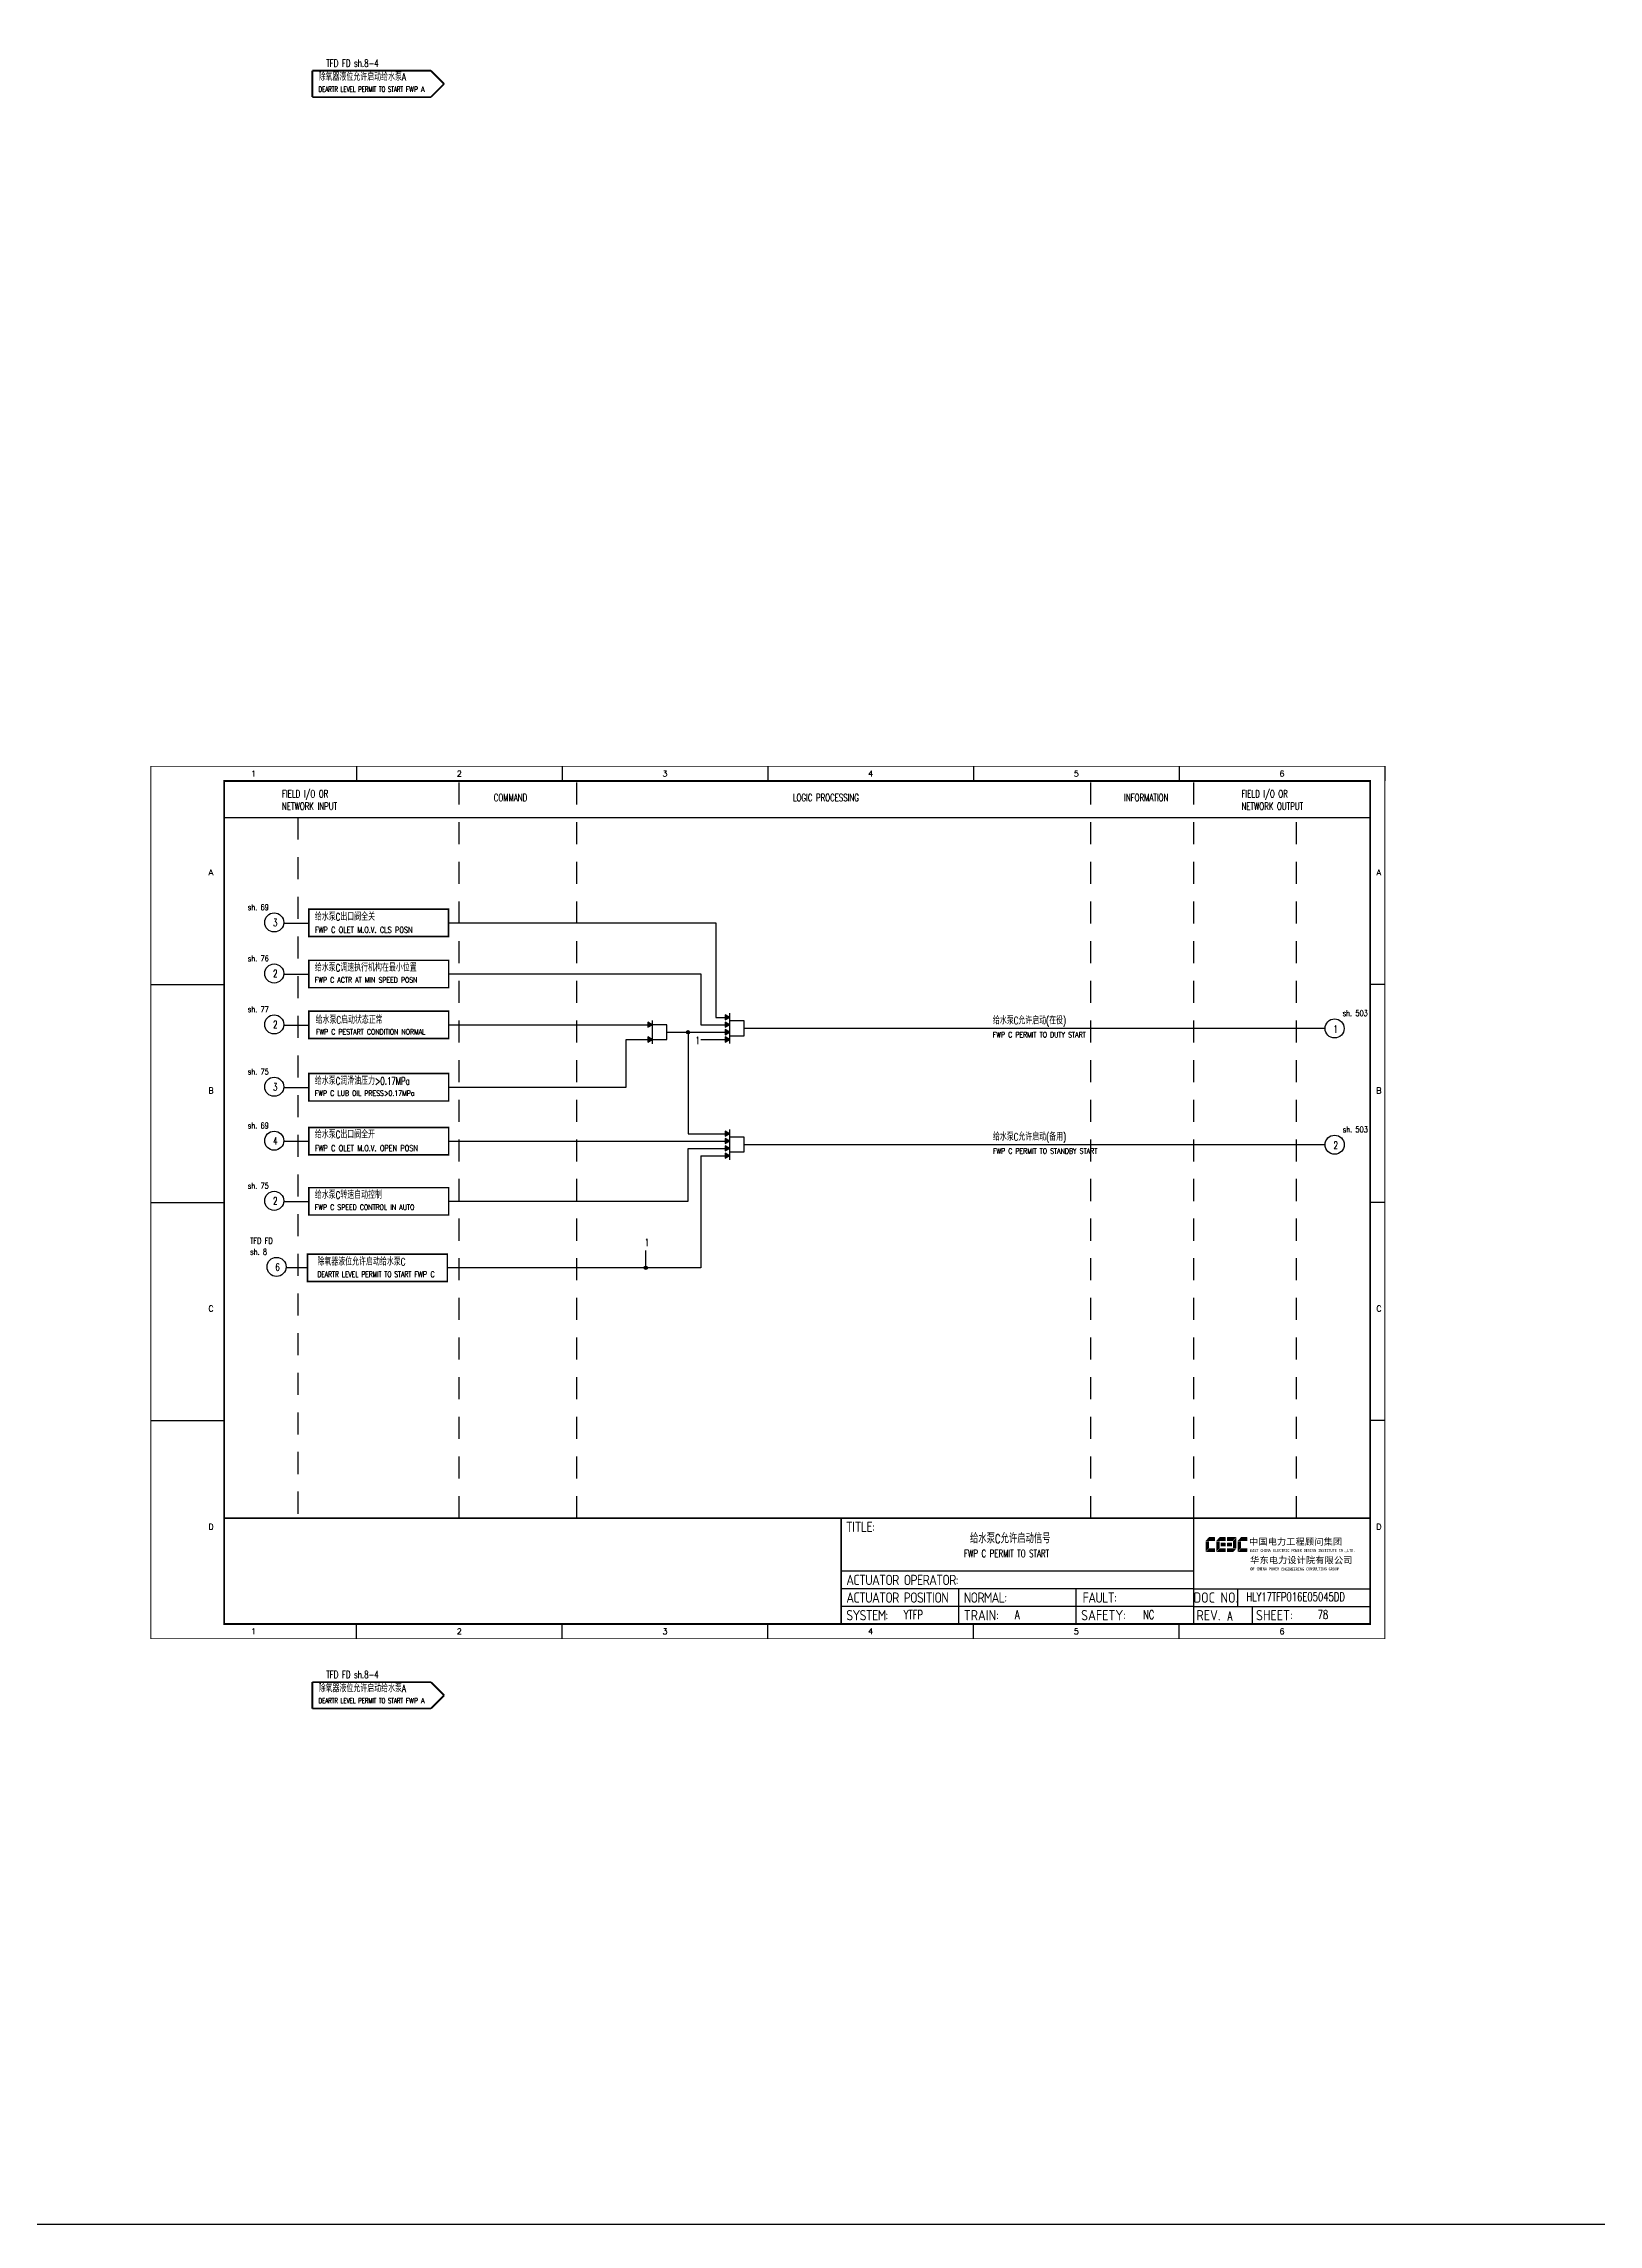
# Model space of a CAD drawing. Header units: millimetres. Extents: x 38833 to 52469, y 29493 to 32647.
# Drawn here: x 46433 to 46962, y 29493 to 30236 of the extents above; entities that cross this region are included whole.
import ezdxf
from ezdxf.enums import TextEntityAlignment as Align

# ---------------------------------------------------------------- set-up
doc = ezdxf.new("R2010")
doc.units = ezdxf.units.MM
doc.linetypes.add('JIS_02_0.7', pattern=[1.35, 0.75, -0.6])
for name, color, linetype in [('BORDER', 1, 'Continuous'), ('MLINE', 6, 'Continuous'), ('TITLE', 1, 'Continuous'), ('TK', 7, 'Continuous'), ('图框_外框线', 7, 'Continuous'), ('图框_标题栏文字', 6, 'Continuous')]:
    doc.layers.add(name, color=color, linetype=linetype)
doc.styles.add('ecepdi', font='simhei.ttf', dxfattribs={"width": 0.9})
doc.styles.get("Standard").update_dxf_attribs({"font": 'romans.shx', "width": 0.7, "bigfont": 'hztxta.shx'})
doc.styles.add('工程字', font='gbenor.shx', dxfattribs={"bigfont": 'gbcbig.shx'})

# ---------------------------------------------------------------- blocks, each defined once
blk = doc.blocks.new('jian')
at = {"layer": '图框_外框线', "const_width": 0.6}
for points in [[(212.65, 930.63), (172.3, 930.63)], [(172.3, 921.63), (172.3, 930.63)], [(217.15, 926.13), (212.65, 930.63)], [(212.65, 921.63), (172.3, 921.63)], [(217.15, 926.13), (212.65, 921.63)]]:
    blk.add_lwpolyline(points, dxfattribs=at)
blk = doc.blocks.new('A$C1E0003F3')
h = blk.add_hatch(color=152)
edge = h.paths.add_edge_path()
edge.add_ellipse((5.15, 4.41), major_axis=(0, 0.211), ratio=0.769231, start_angle=-90, end_angle=0)
edge.add_line((5.15, 4.62), (3.22, 4.62))
edge.add_line((3.22, 4.62), (2.09, 3.35))
edge.add_line((2.09, 3.35), (5.32, 3.35))
edge.add_line((5.32, 3.35), (5.32, 4.41))
h.paths.add_polyline_path([(3.22, 3.23), (2.09, 3.23), (2.09, -0.36), (3.22, 0.91)])
edge = h.paths.add_edge_path()
edge.add_line((5.32, 0.81), (3.27, 0.81))
edge.add_line((3.27, 0.81), (2.13, -0.46))
edge.add_line((2.13, -0.46), (5.15, -0.46))
edge.add_ellipse((5.15, -0.25), major_axis=(0, 0.211), ratio=0.769231, start_angle=180, end_angle=270)
edge.add_line((5.32, -0.25), (5.32, 0.81))
h = blk.add_hatch(color=152)
edge = h.paths.add_edge_path()
edge.add_ellipse((8.78, 4.41), major_axis=(0, 0.211), ratio=0.769231, start_angle=-90, end_angle=0)
edge.add_line((8.78, 4.62), (6.84, 4.62))
edge.add_line((6.84, 4.62), (5.71, 3.35))
edge.add_line((5.71, 3.35), (8.94, 3.35))
edge.add_line((8.94, 3.35), (8.94, 4.41))
h.paths.add_polyline_path([(6.84, 3.23), (5.71, 3.23), (5.71, -0.36), (6.84, 0.91)])
edge = h.paths.add_edge_path()
edge.add_ellipse((8.78, 2.49), major_axis=(0, 0.211), ratio=0.769231, start_angle=-90, end_angle=0)
edge.add_line((8.78, 2.7), (7.22, 2.7))
edge.add_line((7.22, 2.7), (7.22, 1.44))
edge.add_line((7.22, 1.44), (8.78, 1.44))
edge.add_ellipse((8.78, 1.65), major_axis=(0, 0.211), ratio=0.769231, start_angle=180, end_angle=270)
edge.add_line((8.94, 1.65), (8.94, 2.49))
edge = h.paths.add_edge_path()
edge.add_line((8.94, 0.81), (6.89, 0.81))
edge.add_line((6.89, 0.81), (5.75, -0.46))
edge.add_line((5.75, -0.46), (8.78, -0.46))
edge.add_ellipse((8.78, -0.25), major_axis=(0, 0.211), ratio=0.769231, start_angle=180, end_angle=270)
edge.add_line((8.94, -0.25), (8.94, 0.81))
h = blk.add_hatch(color=1)
edge = h.paths.add_edge_path()
edge.add_line((12.48, 4.62), (9.46, 4.62))
edge.add_ellipse((9.46, 4.41), major_axis=(0, 0.211), ratio=0.769231, start_angle=0, end_angle=90)
edge.add_line((9.3, 4.41), (9.3, 3.35))
edge.add_line((9.3, 3.35), (11.35, 3.35))
edge.add_line((11.35, 3.35), (12.48, 4.62))
h.paths.add_polyline_path([(12.57, 4.56), (11.38, 3.23), (11.38, 0.93), (12.57, 0.93)])
edge = h.paths.add_edge_path()
edge.add_line((11.03, 2.7), (9.46, 2.7))
edge.add_ellipse((9.46, 2.49), major_axis=(0, 0.211), ratio=0.769231, start_angle=0, end_angle=90)
edge.add_line((9.3, 2.49), (9.3, 1.65))
edge.add_ellipse((9.46, 1.65), major_axis=(0, 0.211), ratio=0.769231, start_angle=90, end_angle=180)
edge.add_line((9.46, 1.44), (11.03, 1.44))
edge.add_line((11.03, 1.44), (11.03, 2.7))
h = blk.add_hatch(color=1)
edge = h.paths.add_edge_path()
edge.add_line((12.58, 0.79), (9.3, 0.79))
edge.add_line((9.3, 0.79), (9.3, -0.27))
edge.add_ellipse((9.46, -0.27), major_axis=(0, 0.211), ratio=0.769231, start_angle=90, end_angle=180)
edge.add_line((9.46, -0.48), (11.43, -0.48))
edge.add_line((11.43, -0.48), (12.58, 0.79))
h = blk.add_hatch(color=152)
edge = h.paths.add_edge_path()
edge.add_ellipse((16.11, 4.41), major_axis=(0, 0.211), ratio=0.769231, start_angle=-90, end_angle=0)
edge.add_line((16.11, 4.62), (14.14, 4.62))
edge.add_line((14.14, 4.62), (13, 3.35))
edge.add_line((13, 3.35), (16.27, 3.35))
edge.add_line((16.27, 3.35), (16.27, 4.41))
h.paths.add_polyline_path([(14.14, 3.23), (13, 3.23), (13, -0.36), (14.14, 0.91)])
edge = h.paths.add_edge_path()
edge.add_line((16.27, 0.81), (14.18, 0.81))
edge.add_line((14.18, 0.81), (13.04, -0.46))
edge.add_line((13.04, -0.46), (16.03, -0.46))
edge.add_ellipse((16.03, -0.15), major_axis=(0, 0.316), ratio=0.769231, start_angle=180, end_angle=270)
edge.add_line((16.27, -0.15), (16.27, 0.81))
at = {"layer": 'TITLE', "color": 7, "style": 'ecepdi'}
for s, p in [('中', (16.92, 1.94)), ('国', (20.09, 2)), ('电', (23.25, 1.99)), ('力', (26.39, 1.96)), ('工', (29.53, 1.95)), ('程', (32.71, 1.98)), ('顾', (35.9, 1.98)), ('问', (39.09, 1.94)), ('集', (42.26, 1.98)), ('团', (45.42, 2.01)), ('华', (17.24, -4.31)), ('东', (20.45, -4.29)), ('电', (23.62, -4.35)), ('力', (26.75, -4.32)), ('设', (29.92, -4.3)), ('计', (33.05, -4.31)), ('院', (36.26, -4.29)), ('有', (39.41, -4.29)), ('限', (42.57, -4.32)), ('公', (45.78, -4.38)), ('司', (48.91, -4.35))]:
    blk.add_text(s, height=2.2, dxfattribs=at).set_placement(p)
at = {"layer": 'TITLE', "color": 7, "style": 'ecepdi', "width": 0.975}
for s, p in [('E', (17.58, 0.02)), ('A', (18.29, 0.03)), ('S', (19, 0.03)), ('T', (19.7, 0.03)), ('C', (21.1, 0.09)), ('H', (21.77, 0.09)), ('I', (22.46, 0.09)), ('N', (23.17, 0.1)), ('A', (23.86, 0.1)), ('E', (25.35, 0.09)), ('L', (26.05, 0.11)), ('E', (26.76, 0.1)), ('C', (27.46, 0.12)), ('T', (28.18, 0.11)), ('R', (28.87, 0.1)), ('I', (29.57, 0.11)), ('C', (30.28, 0.1)), ('P', (31.64, 0.09)), ('O', (32.32, 0.08)), ('W', (33.03, 0.08)), ('E', (33.72, 0.08)), ('R', (34.42, 0.09)), ('D', (35.81, 0.1)), ('E', (36.52, 0.1)), ('S', (37.2, 0.1)), ('I', (37.91, 0.09)), ('G', (38.68, 0.11)), ('N', (39.38, 0.09)), ('I', (40.72, 0.07)), ('N', (41.43, 0.08)), ('S', (42.14, 0.08)), ('T', (42.83, 0.08)), ('I', (43.52, 0.09)), ('T', (44.22, 0.07)), ('U', (44.93, 0.07)), ('T', (45.63, 0.08)), ('E', (46.34, 0.09)), ('C', (47.76, 0.11)), ('O', (48.48, 0.1)), ('L', (50.56, 0.1)), ('T', (51.27, 0.1)), ('D', (51.96, 0.1)), ('O', (17.67, -6.18)), ('OF', (18.01, -6.2)), ('F', (18.37, -6.2)), ('C', (19.8, -6.19)), ('H', (20.47, -6.19)), ('I', (21.15, -6.19)), ('N', (21.87, -6.18)), ('A', (22.56, -6.18)), ('P', (23.98, -6.2)), ('O', (24.66, -6.21)), ('W', (25.36, -6.21)), ('E', (26.06, -6.21)), ('R', (26.75, -6.2)), ('E', (28.19, -6.24)), ('N', (28.91, -6.27)), ('G', (29.62, -6.26)), ('I', (30.32, -6.27)), ('N', (31.02, -6.27)), ('E', (31.7, -6.28)), ('E', (32.41, -6.27)), ('R', (33.1, -6.24)), ('I', (33.81, -6.24)), ('N', (34.51, -6.26)), ('G', (35.2, -6.24)), ('C', (36.61, -6.19)), ('O', (37.3, -6.21)), ('N', (38, -6.2)), ('S', (38.71, -6.21)), ('U', (39.41, -6.18)), ('L', (40.11, -6.18)), ('T', (40.81, -6.19)), ('I', (41.51, -6.21)), ('N', (42.2, -6.21)), ('G', (42.91, -6.17)), ('G', (44.29, -6.2)), ('R', (45, -6.21)), ('O', (45.69, -6.22)), ('U', (46.39, -6.2)), ('P', (47.1, -6.23)), ('.', (49.23, 0.1)), (',', (49.87, 0.1)), ('.', (52.72, 0.11))]:
    blk.add_text(s, height=1, dxfattribs=at).set_placement(p, align=Align.MIDDLE_CENTER)
blk = doc.blocks.new('A$C613255F0')
for p, q in [((70, 297), (70, 292)), ((140, 297), (140, 292)), ((210, 297), (210, 292)), ((280, 297), (280, 292)), ((350, 297), (350, 292)), ((420, 297), (420, 292)), ((0, 222.75), (25, 222.75)), ((420, 222.75), (415, 222.75)), ((0, 148.5), (25, 148.5)), ((420, 148.5), (415, 148.5)), ((0, 74.25), (25, 74.25)), ((420, 74.25), (415, 74.25)), ((70, 0), (70, 5)), ((140, 0), (140, 5)), ((210, 0), (210, 5)), ((280, 0), (280, 5)), ((350, 0), (350, 5))]:
    blk.add_line(p, q)
at = {"layer": 'MLINE', "linetype": 'JIS_02_0.7', "ltscale": 10}
for p, q in [((105, 41), (105, 292)), ((145, 41), (145, 292)), ((320, 41), (320, 292)), ((355, 41), (355, 292)), ((50, 279.56), (50, 41)), ((390, 41), (390, 279.56))]:
    blk.add_line(p, q, dxfattribs=at)
at = {"layer": 'MLINE'}
blk.add_line((25, 279.56), (415, 279.56), dxfattribs=at)
at = {"layer": '图框_外框线'}
for p, q in [((355, 5), (355, 41)), ((355, 23), (235, 23)), ((355, 17), (235, 17)), ((275, 11), (275, 17)), ((315, 11), (315, 17)), ((355, 17), (415, 17)), ((370, 11), (370, 17)), ((355, 11), (235, 11)), ((355, 11), (235, 11)), ((275, 5), (275, 11)), ((315, 5), (315, 11)), ((355, 11), (415, 11)), ((375, 5), (375, 11))]:
    blk.add_line(p, q, dxfattribs=at)
for points, const_width in [([(0, 0), (420, 0), (420, 297), (0, 297)], 0.3), ([(25, 5), (415, 5), (415, 292), (25, 292)], 0.6)]:
    blk.add_lwpolyline(points, close=True, dxfattribs=dict(at, const_width=const_width))
at = {"layer": '图框_外框线', "const_width": 0.6}
blk.add_lwpolyline([(235, 41), (25, 41)], dxfattribs=at)
at = {"layer": '图框_外框线'}
blk.add_lwpolyline([(415, 41, 0.6, 0.6, 0), (235, 41, 0.6, 0.6, 0), (235, 5, 0, 0, 0)], format="xyseb", dxfattribs=at)
blk.add_blockref('A$C1E0003F3', (356.94, 29.95))
at = {"layer": 'MLINE', "char_height": 2.5, "width": 31.8959, "attachment_point": 1}
for s, insert in [('FIELD I/O OR', (44.67, 288.89)), ('NETWORK INPUT', (44.67, 284.64)), ('COMMAND', (116.74, 287.58)), ('LOGIC PROCESSING', (218.52, 287.58)), ('INFORMATION', (331.25, 287.58)), ('FIELD I/O OR', (371.22, 288.89)), ('NETWORK OUTPUT', (371.22, 284.64))]:
    blk.add_mtext(s, dxfattribs=dict(at, insert=insert))
at = {"layer": 'TK', "color": 3}
for s, p in [('1', (35, 294.5)), ('2', (105, 294.5)), ('3', (175, 294.5)), ('4', (245, 294.5)), ('5', (315, 294.5)), ('6', (385, 294.5)), ('1', (35, 2.5)), ('2', (105, 2.5)), ('3', (175, 2.5)), ('4', (245, 2.5)), ('5', (315, 2.5)), ('6', (385, 2.5))]:
    blk.add_text(s, height=2, dxfattribs=at).set_placement(p, align=Align.MIDDLE)
for s, p in [('A', (20.5, 259.88)), ('A', (418, 259.88)), ('B', (20.5, 185.62)), ('B', (418, 185.62)), ('C', (20.5, 111.38)), ('C', (418, 111.38)), ('D', (20.5, 37.12)), ('D', (418, 37.12))]:
    blk.add_text(s, height=2, dxfattribs=at).set_placement(p, align=Align.CENTER)
at = {"layer": '图框_标题栏文字', "char_height": 3.5, "style": '工程字'}
for s, insert, width, attachment_point in [('{\\T0.9; TITLE:}', (234.86, 38.09), 14.2249, 4), ('{\\T0.9; ACTUATOR OPERATOR:}', (235, 20), 40, 4), ('{\\T0.9; ACTUATOR POSITION}', (235, 14), 45, 4), ('{\\T0.9; NORMAL:}', (275, 14), 18.2557, 4), ('{\\T0.9; FAULT:}', (315.44, 14), 15, 4), ('DOC NO.', (362.5, 14), 15, 5), ('{\\T0.9; SYSTEM:}', (235, 8), 17.9526, 4), ('{\\T0.9; }TRAIN: ', (275, 8), 17.6638, 4), ('SAFETY:', (324.3, 8), 22.3993, 5), ('REV.', (360, 8), 10, 5), ('SHEET:', (382.42, 8), 20, 5)]:
    blk.add_mtext(s, dxfattribs=dict(at, insert=insert, width=width, attachment_point=attachment_point))

msp = doc.modelspace()

# ---------------------------------------------------------------- hatches: boundary and pattern name
h = msp.add_hatch(color=256)
edge = h.paths.add_edge_path()
edge.add_arc((46652.01, 29898.94), 0.55, 0, 360)
h = msp.add_hatch(color=256)
edge = h.paths.add_edge_path()
edge.add_arc((46637.63, 29818.78), 0.55, 0, 360)
at = {"layer": 'BORDER'}
for points in [[(46666.09, 29903.99), (46664.59, 29904.85), (46664.59, 29903.12)], [(46639.78, 29901.49), (46638.28, 29902.35), (46638.28, 29900.62)], [(46639.78, 29896.49), (46638.28, 29897.35), (46638.28, 29895.62)], [(46666.09, 29901.49), (46664.59, 29902.35), (46664.59, 29900.62)], [(46666.09, 29898.99), (46664.59, 29899.85), (46664.59, 29898.12)], [(46666.09, 29896.49), (46664.59, 29897.35), (46664.59, 29895.62)], [(46666.09, 29864.39), (46664.59, 29865.26), (46664.59, 29863.53)], [(46666.09, 29861.89), (46664.59, 29862.76), (46664.59, 29861.03)], [(46666.09, 29859.39), (46664.59, 29860.26), (46664.59, 29858.53)], [(46666.09, 29856.89), (46664.59, 29857.76), (46664.59, 29856.03)]]:
    msp.add_hatch(color=256, dxfattribs=at).paths.add_polyline_path(points)

# ---------------------------------------------------------------- linework, layer by layer
for p, q in [((46522.93, 29936.02), (46514.41, 29936.02)), ((46522.93, 29940.83), (46570.54, 29940.83)), ((46570.52, 29936.21), (46661.42, 29936.21)), ((46570.54, 29931.49), (46570.54, 29940.83)), ((46661.42, 29936.21), (46661.42, 29903.99)), ((46570.54, 29931.49), (46522.93, 29931.49)), ((46522.93, 29923.45), (46570.54, 29923.45)), ((46522.93, 29918.64), (46514.41, 29918.64)), ((46570.54, 29914.11), (46522.93, 29914.11)), ((46570.52, 29918.82), (46656.31, 29918.82)), ((46656.31, 29918.82), (46656.31, 29901.49)), ((46522.93, 29906.11), (46570.54, 29906.11)), ((46522.93, 29901.3), (46514.41, 29901.3)), ((46570.52, 29901.49), (46639.78, 29901.49)), ((46644.78, 29898.99), (46666.09, 29898.99)), ((46652.01, 29898.94), (46652.01, 29864.39)), ((46656.31, 29901.49), (46666.09, 29901.49)), ((46661.42, 29903.99), (46666.09, 29903.99)), ((46671.09, 29900.28), (46868.81, 29900.28)), ((46570.54, 29896.77), (46522.93, 29896.77)), ((46630.94, 29880.26), (46630.94, 29896.49)), ((46630.94, 29896.49), (46639.78, 29896.49)), ((46656.31, 29896.49), (46666.09, 29896.49)), ((46522.93, 29884.88), (46570.54, 29884.88)), ((46522.93, 29880.07), (46514.41, 29880.07)), ((46570.54, 29875.54), (46522.93, 29875.54)), ((46570.52, 29880.26), (46630.94, 29880.26)), ((46522.93, 29861.71), (46514.41, 29861.71)), ((46522.93, 29866.52), (46570.54, 29866.52)), ((46570.52, 29861.89), (46666.09, 29861.89)), ((46652.01, 29864.39), (46666.09, 29864.39)), ((46671.09, 29860.69), (46868.83, 29860.69)), ((46570.54, 29857.18), (46522.93, 29857.18)), ((46652.01, 29841.43), (46652.01, 29859.39)), ((46652.01, 29859.39), (46666.09, 29859.39)), ((46656.31, 29856.89), (46666.09, 29856.89)), ((46656.31, 29856.89), (46656.31, 29818.79)), ((46522.93, 29846.05), (46570.54, 29846.05)), ((46522.93, 29841.24), (46514.41, 29841.24)), ((46570.52, 29841.43), (46652.01, 29841.43)), ((46570.54, 29836.71), (46522.93, 29836.71)), ((46522.51, 29823.43), (46570.12, 29823.43)), ((46522.51, 29823.43), (46570.12, 29823.43)), ((46637.63, 29818.78), (46637.63, 29824.68)), ((46522.51, 29818.75), (46515.21, 29818.75)), ((46656.31, 29818.79), (46570.12, 29818.75)), ((46570.12, 29814.08), (46522.51, 29814.08))]:
    msp.add_line(p, q)
msp.add_lwpolyline([(39417.51, 32646.72), (50497.51, 32646.72), (50497.51, 29493.1), (39417.51, 29493.1)], close=True)
at = {"const_width": 0.5}
for points in [[(46522.93, 29940.83), (46570.54, 29940.83), (46570.54, 29931.49), (46522.93, 29931.49), (46522.93, 29940.83)], [(46522.93, 29923.45), (46570.54, 29923.45), (46570.54, 29914.11), (46522.93, 29914.11), (46522.93, 29923.45)], [(46522.93, 29906.11), (46570.54, 29906.11), (46570.54, 29896.77), (46522.93, 29896.77), (46522.93, 29906.11)], [(46522.93, 29884.88), (46570.54, 29884.88), (46570.54, 29875.54), (46522.93, 29875.54), (46522.93, 29884.88)], [(46522.93, 29866.52), (46570.54, 29866.52), (46570.54, 29857.18), (46522.93, 29857.18), (46522.93, 29866.52)], [(46522.93, 29846.05), (46570.54, 29846.05), (46570.54, 29836.71), (46522.93, 29836.71), (46522.93, 29846.05)], [(46522.51, 29823.43), (46570.12, 29823.43), (46570.12, 29814.08), (46522.51, 29814.08), (46522.51, 29823.43)]]:
    msp.add_lwpolyline(points, dxfattribs=at)
for centre, radius in [((46511.17, 29936.33), 3.25), ((46511.17, 29918.94), 3.25), ((46511.17, 29901.61), 3.25), ((46652.01, 29898.94), 0.55), ((46872.06, 29900.25), 3.25), ((46511.17, 29880.38), 3.25), ((46511.17, 29862.02), 3.25), ((46872.08, 29860.66), 3.25), ((46511.17, 29841.55), 3.25), ((46511.97, 29819.06), 3.25), ((46637.63, 29818.78), 0.55)]:
    msp.add_circle(centre, radius)
at = {"layer": 'BORDER'}
for p, q in [((46666.09, 29905.49), (46666.09, 29895.07)), ((46636.19, 29901.49), (46639.78, 29901.49)), ((46639.78, 29902.99), (46639.78, 29894.99)), ((46644.78, 29898.99), (46646.78, 29898.99)), ((46662.5, 29903.99), (46666.09, 29903.99)), ((46662.5, 29901.49), (46666.09, 29901.49)), ((46662.5, 29898.99), (46666.09, 29898.99)), ((46671.09, 29900.28), (46673.09, 29900.28)), ((46636.19, 29896.49), (46639.78, 29896.49)), ((46662.5, 29896.49), (46666.09, 29896.49)), ((46662.5, 29864.39), (46666.09, 29864.39)), ((46662.5, 29861.89), (46666.09, 29861.89)), ((46666.09, 29865.89), (46666.09, 29855.48)), ((46671.09, 29860.69), (46673.09, 29860.69)), ((46662.5, 29859.39), (46666.09, 29859.39)), ((46662.5, 29856.89), (46666.09, 29856.89))]:
    msp.add_line(p, q, dxfattribs=at)
for points in [[(46666.09, 29903.99), (46664.59, 29904.85), (46664.59, 29903.12)], [(46639.78, 29901.49), (46638.28, 29902.35), (46638.28, 29900.62)], [(46639.78, 29896.49), (46638.28, 29897.35), (46638.28, 29895.62)], [(46644.78, 29901.49), (46639.78, 29901.49), (46639.78, 29896.49), (46644.78, 29896.49)], [(46666.09, 29901.49), (46664.59, 29902.35), (46664.59, 29900.62)], [(46666.09, 29898.99), (46664.59, 29899.85), (46664.59, 29898.12)], [(46666.09, 29896.49), (46664.59, 29897.35), (46664.59, 29895.62)], [(46671.09, 29902.78), (46666.09, 29902.78), (46666.09, 29897.78), (46671.09, 29897.78)], [(46666.09, 29864.39), (46664.59, 29865.26), (46664.59, 29863.53)], [(46666.09, 29861.89), (46664.59, 29862.76), (46664.59, 29861.03)], [(46666.09, 29859.39), (46664.59, 29860.26), (46664.59, 29858.53)], [(46671.09, 29863.19), (46666.09, 29863.19), (46666.09, 29858.19), (46671.09, 29858.19)], [(46666.09, 29856.89), (46664.59, 29857.76), (46664.59, 29856.03)]]:
    msp.add_lwpolyline(points, close=True, dxfattribs=at)

# ---------------------------------------------------------------- block references
msp.add_blockref('A$C613255F0', (46469.15, 29692.49))
at = {"layer": '图框_外框线'}
for p in [(46351.85, 29295.66), (46351.85, 28747.08)]:
    msp.add_blockref('jian', p, dxfattribs=at)

# ---------------------------------------------------------------- texts
at = {"width": 0.7}
for s, height, p in [('给水泵C允许启动信号 ', 3, (46747.98, 29725.03)), ('FWP C PERMIT TO START ', 2.5, (46745.97, 29720.25))]:
    msp.add_text(s, height=height, dxfattribs=at).set_placement(p)
at = {"color": 7, "char_height": 2.5, "width": 73.0067, "attachment_point": 1}
for s, insert in [('除氧器液位允许启动给水泵A', (46526.29, 30225.4)), ('除氧器液位允许启动给水泵C', (46525.87, 29822.07)), ('除氧器液位允许启动给水泵A', (46526.29, 29676.82))]:
    msp.add_mtext(s, dxfattribs=dict(at, insert=insert))
at = {"attachment_point": 1}
for s, insert, char_height, width in [('{\\C1;TFD FD sh.8-4}', (46528.88, 30230.1), 2.5, 32.5487), ('{\\W0.6;DEARTR LEVEL PERMIT TO START }FWP A', (46526.29, 30220.88), 1.8, 73.0067), ('3', (46510.77, 29937.54), 2.5, 73.0067), ('给水泵C出口阀全关', (46525, 29939.48), 2.5, 73.0067), ('FWP C OLET M.O.V. CLS POSN', (46525, 29934.79), 2, 73.0067), ('2', (46510.77, 29920.15), 2.5, 73.0067), ('给水泵C调速执行机构在最小位置', (46525, 29922.17), 2.5, 73.0067), ('FWP C ACTR AT MIN SPEED POSN', (46525, 29917.65), 1.8, 73.0067), ('给水泵C启动状态正常', (46525.25, 29904.38), 2.5, 73.0067), ('给水泵C允许启动(在役)', (46755.76, 29904.18), 2.5, 73.0067), ('2', (46510.77, 29902.82), 2.5, 73.0067), ('FWP C PESTART CONDITION NORMAL', (46525.37, 29899.98), 1.8, 73.0067), ('1', (46654.51, 29897.42), 2.5, 73.0067), ('FWP C PERMIT TO DUTY START', (46755.76, 29899.01), 1.8, 73.0067), ('1', (46871.66, 29901.3), 2.5, 73.0067), ('给水泵C润滑油压力>0.17MPa', (46525, 29883.6), 2.5, 73.0067), ('3', (46510.77, 29881.59), 2.5, 73.0067), ('FWP C LUB OIL PRESS>0.17MPa', (46525, 29879.09), 1.8, 73.0067), ('4', (46510.77, 29863.23), 2.5, 73.0067), ('给水泵C出口阀全开', (46525, 29865.37), 2.5, 73.0067), ('FWP C OLET M.O.V. OPEN POSN', (46525, 29860.48), 2, 73.0067), ('给水泵C允许启动(备用)', (46755.78, 29864.59), 2.5, 73.0067), ('2', (46871.68, 29861.71), 2.5, 73.0067), ('FWP C PERMIT TO STANDBY START', (46755.78, 29859.41), 1.8, 73.0067), ('给水泵C转速自动控制', (46525, 29844.78), 2.5, 73.0067), ('2', (46510.77, 29842.76), 2.5, 73.0067), ('FWP C SPEED CONTROL IN AUTO', (46525, 29840.26), 1.8, 73.0067), ('1', (46637.26, 29828.65), 2.5, 73.0067), ('6', (46511.58, 29820.27), 2.5, 73.0067), ('{\\W0.6;DEARTR LEVEL PERMIT TO START }FWP C', (46525.87, 29817.55), 2, 73.0067), ('YTFP', (46725.39, 29702.17), 3, 8.5983), ('A', (46763.25, 29702.17), 3, 4.8474), ('NC', (46806.84, 29702.17), 3, 4.8474), ('A', (46835.62, 29701.74), 3, 8.5983), ('{\\C1;TFD FD sh.8-4}', (46528.88, 29681.52), 2.5, 32.5487), ('{\\W0.6;DEARTR LEVEL PERMIT TO START }FWP A', (46526.29, 29672.3), 1.8, 73.0067)]:
    msp.add_mtext(s, dxfattribs=dict(at, insert=insert, char_height=char_height, width=width))
at = {"color": 4, "char_height": 2, "width": 73.0067, "attachment_point": 1}
for s, insert in [('sh. 69', (46502.17, 29942.48)), ('sh. 76', (46502.17, 29925.09)), ('sh. 77', (46502.17, 29907.76)), ('sh. 503', (46874.81, 29906.47)), ('sh. 75', (46502.17, 29886.53)), ('sh. 69', (46502.17, 29868.17)), ('sh. 503', (46874.83, 29866.88)), ('sh. 75', (46502.17, 29847.7)), ('TFD FD', (46502.97, 29828.96)), ('sh. 8', (46502.97, 29825.21))]:
    msp.add_mtext(s, dxfattribs=dict(at, insert=insert))
at = {"width": 0.7}
for tag, p, s in [('HLY17TFP016E05045DD', (46842.01, 29705.24), ''), ('78', (46866.29, 29699.24), '1')]:
    msp.add_attdef(tag, p, s, height=3, dxfattribs=at)

doc.saveas('drawing.dxf')
